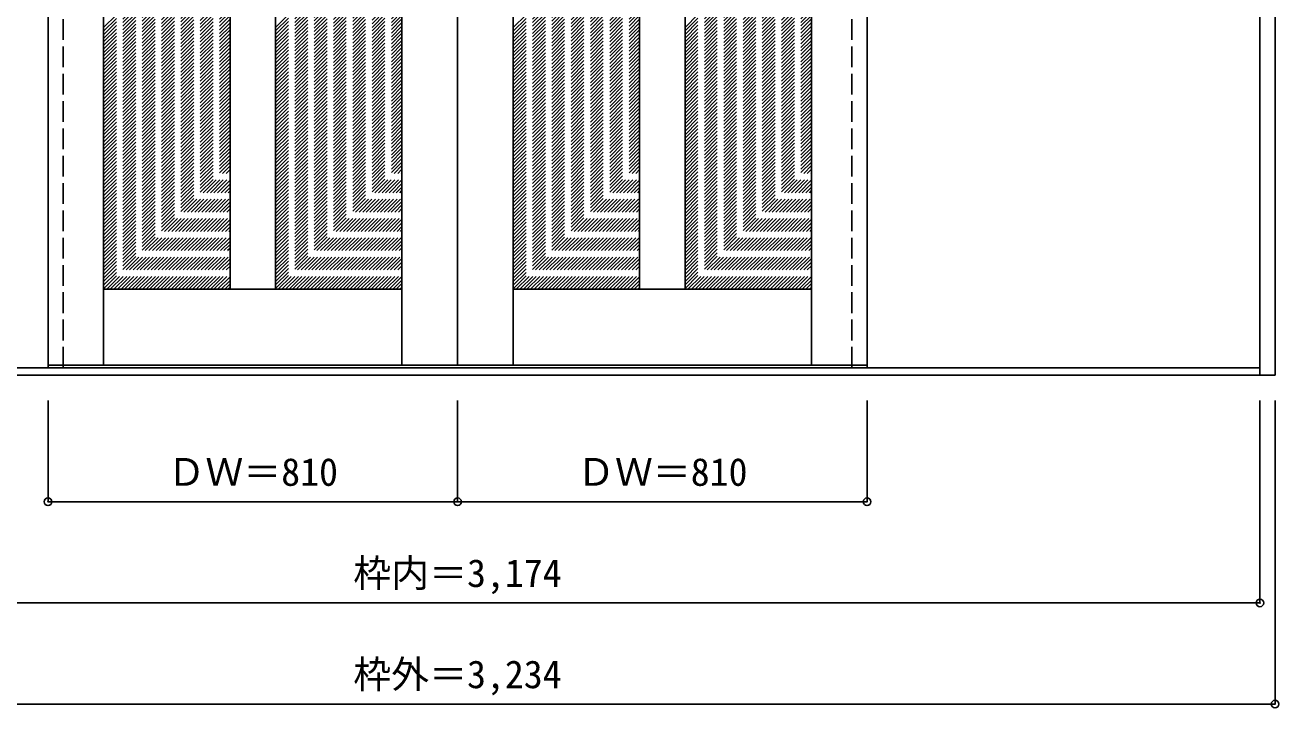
# Model space of a CAD drawing. Units: millimetres, scale not verified. Extents: x -2142 to 1644, y -1650 to 1062.
# Drawn here: x -836 to 1644, y -1650 to -300 of the extents above; entities that cross this region are included whole.
import ezdxf
from ezdxf.enums import TextEntityAlignment as Align

# ---------------------------------------------------------------- set-up
doc = ezdxf.new("R2010")
doc.units = ezdxf.units.MM
doc.header["$LTSCALE"] = 30
doc.header["$PDMODE"] = 32
doc.header["$PDSIZE"] = 15
doc.linetypes.add('DASHED1', pattern=[1.8, 1.2, -0.6])
doc.layers.add('0-0', color=4, linetype='DASHED1')
doc.layers.add('0-1_寸法', color=7, linetype='Continuous')
doc.styles.add('ＭＳ ゴシック', font='')
doc.styles.get('ＭＳ ゴシック').set_extended_font_data('MS Gothic')

msp = doc.modelspace()

# ---------------------------------------------------------------- linework, layer by layer
at = {"layer": '0-0', "color": 3, "linetype": 'Continuous'}
for p, q in [((1606.18, -992.58), (1606.18, 1054.42)), ((1636.18, -992.58), (1636.18, 1054.42)), ((-790.82, -972.58), (-790.82, 1010.42)), ((-680.82, -972.58), (-680.82, 1010.42)), ((-90.82, -972.58), (-90.82, 1010.42)), ((19.18, -972.58), (19.18, 1010.42)), ((129.18, -972.58), (129.18, 1010.42)), ((719.18, -972.58), (719.18, 1010.42)), ((829.18, -972.58), (829.18, 1010.42)), ((-430.82, 875.42), (-430.82, -822.58)), ((-340.82, 875.42), (-340.82, -822.58)), ((379.18, 875.42), (379.18, -822.58)), ((469.18, 875.42), (469.18, -822.58)), ((-680.82, -822.58), (-90.82, -822.58)), ((129.18, -822.58), (719.18, -822.58)), ((1606.18, -977.58), (-1567.82, -977.58)), ((-790.82, -972.58), (19.18, -972.58)), ((829.18, -972.58), (19.18, -972.58)), ((1636.18, -992.58), (-1597.82, -992.58))]:
    msp.add_line(p, q, dxfattribs=at)
at = {"layer": '0-0'}
for p, q in [((-790.82, -977.58), (-790.82, 1018.42)), ((-760.82, -977.58), (-760.82, 1018.42)), ((799.18, -977.58), (799.18, 1018.42)), ((829.18, -977.58), (829.18, 1018.42)), ((-760.82, -972.58), (-760.82, 1010.42)), ((799.18, -972.58), (799.18, 1010.42)), ((-680.82, -305.43), (-430.82, -55.43)), ((-680.82, -312.5), (-430.82, -62.5)), ((-680.82, -319.57), (-430.82, -69.57)), ((-340.82, -304.84), (-90.82, -54.84)), ((-340.82, -311.91), (-90.82, -61.91)), ((-340.82, -318.98), (-90.82, -68.98)), ((129.18, -305.43), (379.18, -55.43)), ((129.18, -312.5), (379.18, -62.5)), ((129.18, -319.57), (379.18, -69.57)), ((469.18, -304.84), (719.18, -54.84)), ((469.18, -311.91), (719.18, -61.91)), ((469.18, -318.98), (719.18, -68.98)), ((-680.82, -326.64), (-430.82, -76.64)), ((-680.82, -333.72), (-430.82, -83.72)), ((-680.82, -340.79), (-430.82, -90.79)), ((-680.82, -347.86), (-430.82, -97.86)), ((-340.82, -326.06), (-90.82, -76.06)), ((-340.82, -333.13), (-90.82, -83.13)), ((-340.82, -340.2), (-90.82, -90.2)), ((-340.82, -347.27), (-90.82, -97.27)), ((129.18, -326.64), (379.18, -76.64)), ((129.18, -333.72), (379.18, -83.72)), ((129.18, -340.79), (379.18, -90.79)), ((129.18, -347.86), (379.18, -97.86)), ((469.18, -326.06), (719.18, -76.06)), ((469.18, -333.13), (719.18, -83.13)), ((469.18, -340.2), (719.18, -90.2)), ((469.18, -347.27), (719.18, -97.27)), ((-680.82, -354.93), (-430.82, -104.93)), ((-680.82, -362), (-430.82, -112)), ((-680.82, -369.07), (-430.82, -119.07)), ((-340.82, -354.34), (-90.82, -104.34)), ((-340.82, -361.41), (-90.82, -111.41)), ((-340.82, -368.48), (-90.82, -118.48)), ((129.18, -354.93), (379.18, -104.93)), ((129.18, -362), (379.18, -112)), ((129.18, -369.07), (379.18, -119.07)), ((469.18, -354.34), (719.18, -104.34)), ((469.18, -361.41), (719.18, -111.41)), ((469.18, -368.48), (719.18, -118.48)), ((-680.82, -376.14), (-430.82, -126.14)), ((-680.82, -383.21), (-430.82, -133.21)), ((-680.82, -390.28), (-430.82, -140.28)), ((-680.82, -397.35), (-430.82, -147.35)), ((-340.82, -375.55), (-90.82, -125.55)), ((-340.82, -382.62), (-90.82, -132.62)), ((-340.82, -389.7), (-90.82, -139.7)), ((-340.82, -396.77), (-90.82, -146.77)), ((129.18, -376.14), (379.18, -126.14)), ((129.18, -383.21), (379.18, -133.21)), ((129.18, -390.28), (379.18, -140.28)), ((129.18, -397.35), (379.18, -147.35)), ((469.18, -375.55), (719.18, -125.55)), ((469.18, -382.62), (719.18, -132.62)), ((469.18, -389.7), (719.18, -139.7)), ((469.18, -396.77), (719.18, -146.77)), ((-680.82, -404.43), (-430.82, -154.43)), ((-680.82, -411.5), (-430.82, -161.5)), ((-680.82, -418.57), (-430.82, -168.57)), ((-340.82, -403.84), (-90.82, -153.84)), ((-340.82, -410.91), (-90.82, -160.91)), ((-340.82, -417.98), (-90.82, -167.98)), ((129.18, -404.43), (379.18, -154.43)), ((129.18, -411.5), (379.18, -161.5)), ((129.18, -418.57), (379.18, -168.57)), ((469.18, -403.84), (719.18, -153.84)), ((469.18, -410.91), (719.18, -160.91)), ((469.18, -417.98), (719.18, -167.98)), ((-680.82, -425.64), (-430.82, -175.64)), ((-680.82, -432.71), (-430.82, -182.71)), ((-680.82, -439.78), (-430.82, -189.78)), ((-680.82, -446.85), (-430.82, -196.85)), ((-340.82, -425.05), (-90.82, -175.05)), ((-340.82, -432.12), (-90.82, -182.12)), ((-340.82, -439.19), (-90.82, -189.19)), ((-340.82, -446.26), (-90.82, -196.26)), ((129.18, -425.64), (379.18, -175.64)), ((129.18, -432.71), (379.18, -182.71)), ((129.18, -439.78), (379.18, -189.78)), ((129.18, -446.85), (379.18, -196.85)), ((469.18, -425.05), (719.18, -175.05)), ((469.18, -432.12), (719.18, -182.12)), ((469.18, -439.19), (719.18, -189.19)), ((469.18, -446.26), (719.18, -196.26)), ((-680.82, -453.92), (-430.82, -203.92)), ((-680.82, -460.99), (-430.82, -210.99)), ((-680.82, -468.07), (-430.82, -218.07)), ((-340.82, -453.33), (-90.82, -203.33)), ((-340.82, -460.41), (-90.82, -210.41)), ((-340.82, -467.48), (-90.82, -217.48)), ((129.18, -453.92), (379.18, -203.92)), ((129.18, -460.99), (379.18, -210.99)), ((129.18, -468.07), (379.18, -218.07)), ((469.18, -453.33), (719.18, -203.33)), ((469.18, -460.41), (719.18, -210.41)), ((469.18, -467.48), (719.18, -217.48)), ((-680.82, -475.14), (-430.82, -225.14)), ((-680.82, -482.21), (-430.82, -232.21)), ((-680.82, -489.28), (-430.82, -239.28)), ((-680.82, -496.35), (-430.82, -246.35)), ((-340.82, -474.55), (-90.82, -224.55)), ((-340.82, -481.62), (-90.82, -231.62)), ((-340.82, -488.69), (-90.82, -238.69)), ((-340.82, -495.76), (-90.82, -245.76)), ((129.18, -475.14), (379.18, -225.14)), ((129.18, -482.21), (379.18, -232.21)), ((129.18, -489.28), (379.18, -239.28)), ((129.18, -496.35), (379.18, -246.35)), ((469.18, -474.55), (719.18, -224.55)), ((469.18, -481.62), (719.18, -231.62)), ((469.18, -488.69), (719.18, -238.69)), ((469.18, -495.76), (719.18, -245.76)), ((-680.82, -503.42), (-430.82, -253.42)), ((-680.82, -510.49), (-430.82, -260.49)), ((-680.82, -517.56), (-430.82, -267.56)), ((-340.82, -502.83), (-90.82, -252.83)), ((-340.82, -509.9), (-90.82, -259.9)), ((-340.82, -516.97), (-90.82, -266.97)), ((129.18, -503.42), (379.18, -253.42)), ((129.18, -510.49), (379.18, -260.49)), ((129.18, -517.56), (379.18, -267.56)), ((469.18, -502.83), (719.18, -252.83)), ((469.18, -509.9), (719.18, -259.9)), ((469.18, -516.97), (719.18, -266.97)), ((-680.82, -524.63), (-430.82, -274.63)), ((-680.82, -531.71), (-430.82, -281.71)), ((-680.82, -538.78), (-430.82, -288.78)), ((-680.82, -545.85), (-430.82, -295.85)), ((-340.82, -524.05), (-90.82, -274.05)), ((-340.82, -531.12), (-90.82, -281.12)), ((-340.82, -538.19), (-90.82, -288.19)), ((-340.82, -545.26), (-90.82, -295.26)), ((129.18, -524.63), (379.18, -274.63)), ((129.18, -531.71), (379.18, -281.71)), ((129.18, -538.78), (379.18, -288.78)), ((129.18, -545.85), (379.18, -295.85)), ((469.18, -524.05), (719.18, -274.05)), ((469.18, -531.12), (719.18, -281.12)), ((469.18, -538.19), (719.18, -288.19)), ((469.18, -545.26), (719.18, -295.26)), ((-680.82, -552.92), (-430.82, -302.92)), ((-680.82, -559.99), (-430.82, -309.99)), ((-680.82, -567.06), (-430.82, -317.06)), ((-340.82, -552.33), (-90.82, -302.33)), ((-340.82, -559.4), (-90.82, -309.4)), ((-340.82, -566.47), (-90.82, -316.47)), ((129.18, -552.92), (379.18, -302.92)), ((129.18, -559.99), (379.18, -309.99)), ((129.18, -567.06), (379.18, -317.06)), ((469.18, -552.33), (719.18, -302.33)), ((469.18, -559.4), (719.18, -309.4)), ((469.18, -566.47), (719.18, -316.47)), ((-680.82, -574.13), (-430.82, -324.13)), ((-680.82, -581.2), (-430.82, -331.2)), ((-680.82, -588.27), (-430.82, -338.27)), ((-680.82, -595.34), (-430.82, -345.34)), ((-340.82, -573.54), (-90.82, -323.54)), ((-340.82, -580.61), (-90.82, -330.61)), ((-340.82, -587.68), (-90.82, -337.68)), ((-340.82, -594.76), (-90.82, -344.76)), ((129.18, -574.13), (379.18, -324.13)), ((129.18, -581.2), (379.18, -331.2)), ((129.18, -588.27), (379.18, -338.27)), ((129.18, -595.34), (379.18, -345.34)), ((469.18, -573.54), (719.18, -323.54)), ((469.18, -580.61), (719.18, -330.61)), ((469.18, -587.68), (719.18, -337.68)), ((469.18, -594.76), (719.18, -344.76)), ((-680.82, -602.42), (-430.82, -352.42)), ((-680.82, -609.49), (-430.82, -359.49)), ((-680.82, -616.56), (-430.82, -366.56)), ((-340.82, -601.83), (-90.82, -351.83)), ((-340.82, -608.9), (-90.82, -358.9)), ((-340.82, -615.97), (-90.82, -365.97)), ((129.18, -602.42), (379.18, -352.42)), ((129.18, -609.49), (379.18, -359.49)), ((129.18, -616.56), (379.18, -366.56)), ((469.18, -601.83), (719.18, -351.83)), ((469.18, -608.9), (719.18, -358.9)), ((469.18, -615.97), (719.18, -365.97)), ((-680.82, -623.63), (-430.82, -373.63)), ((-680.82, -630.7), (-430.82, -380.7)), ((-680.82, -637.77), (-430.82, -387.77)), ((-680.82, -644.84), (-430.82, -394.84)), ((-340.82, -623.04), (-90.82, -373.04)), ((-340.82, -630.11), (-90.82, -380.11)), ((-340.82, -637.18), (-90.82, -387.18)), ((-340.82, -644.25), (-90.82, -394.25)), ((129.18, -623.63), (379.18, -373.63)), ((129.18, -630.7), (379.18, -380.7)), ((129.18, -637.77), (379.18, -387.77)), ((129.18, -644.84), (379.18, -394.84)), ((469.18, -623.04), (719.18, -373.04)), ((469.18, -630.11), (719.18, -380.11)), ((469.18, -637.18), (719.18, -387.18)), ((469.18, -644.25), (719.18, -394.25)), ((-680.82, -651.91), (-430.82, -401.91)), ((-680.82, -658.98), (-430.82, -408.98)), ((-680.82, -666.06), (-430.82, -416.06)), ((-340.82, -651.32), (-90.82, -401.32)), ((-340.82, -658.4), (-90.82, -408.4)), ((-340.82, -665.47), (-90.82, -415.47)), ((129.18, -651.91), (379.18, -401.91)), ((129.18, -658.98), (379.18, -408.98)), ((129.18, -666.06), (379.18, -416.06)), ((469.18, -651.32), (719.18, -401.32)), ((469.18, -658.4), (719.18, -408.4)), ((469.18, -665.47), (719.18, -415.47)), ((-680.82, -673.13), (-430.82, -423.13)), ((-680.82, -680.2), (-430.82, -430.2)), ((-680.82, -687.27), (-430.82, -437.27)), ((-680.82, -694.34), (-430.82, -444.34)), ((-340.82, -672.54), (-90.82, -422.54)), ((-340.82, -679.61), (-90.82, -429.61)), ((-340.82, -686.68), (-90.82, -436.68)), ((-340.82, -693.75), (-90.82, -443.75)), ((129.18, -673.13), (379.18, -423.13)), ((129.18, -680.2), (379.18, -430.2)), ((129.18, -687.27), (379.18, -437.27)), ((129.18, -694.34), (379.18, -444.34)), ((469.18, -672.54), (719.18, -422.54)), ((469.18, -679.61), (719.18, -429.61)), ((469.18, -686.68), (719.18, -436.68)), ((469.18, -693.75), (719.18, -443.75)), ((-680.82, -701.41), (-430.82, -451.41)), ((-680.82, -708.48), (-430.82, -458.48)), ((-680.82, -715.55), (-430.82, -465.55)), ((-340.82, -700.82), (-90.82, -450.82)), ((-340.82, -707.89), (-90.82, -457.89)), ((-340.82, -714.96), (-90.82, -464.96)), ((129.18, -701.41), (379.18, -451.41)), ((129.18, -708.48), (379.18, -458.48)), ((129.18, -715.55), (379.18, -465.55)), ((469.18, -700.82), (719.18, -450.82)), ((469.18, -707.89), (719.18, -457.89)), ((469.18, -714.96), (719.18, -464.96)), ((-680.82, -722.62), (-430.82, -472.62)), ((-680.82, -729.7), (-430.82, -479.7)), ((-680.82, -736.77), (-430.82, -486.77)), ((-680.82, -743.84), (-430.82, -493.84)), ((-340.82, -722.04), (-90.82, -472.04)), ((-340.82, -729.11), (-90.82, -479.11)), ((-340.82, -736.18), (-90.82, -486.18)), ((-340.82, -743.25), (-90.82, -493.25)), ((129.18, -722.62), (379.18, -472.62)), ((129.18, -729.7), (379.18, -479.7)), ((129.18, -736.77), (379.18, -486.77)), ((129.18, -743.84), (379.18, -493.84)), ((469.18, -722.04), (719.18, -472.04)), ((469.18, -729.11), (719.18, -479.11)), ((469.18, -736.18), (719.18, -486.18)), ((469.18, -743.25), (719.18, -493.25)), ((-680.82, -750.91), (-430.82, -500.91)), ((-680.82, -757.98), (-430.82, -507.98)), ((-680.82, -765.05), (-430.82, -515.05)), ((-340.82, -750.32), (-90.82, -500.32)), ((-340.82, -757.39), (-90.82, -507.39)), ((-340.82, -764.46), (-90.82, -514.46)), ((129.18, -750.91), (379.18, -500.91)), ((129.18, -757.98), (379.18, -507.98)), ((129.18, -765.05), (379.18, -515.05)), ((469.18, -750.32), (719.18, -500.32)), ((469.18, -757.39), (719.18, -507.39)), ((469.18, -764.46), (719.18, -514.46)), ((-680.82, -772.12), (-430.82, -522.12)), ((-680.82, -779.19), (-430.82, -529.19)), ((-680.82, -786.26), (-430.82, -536.26)), ((-680.82, -793.33), (-430.82, -543.33)), ((-340.82, -771.53), (-90.82, -521.53)), ((-340.82, -778.6), (-90.82, -528.6)), ((-340.82, -785.67), (-90.82, -535.67)), ((-340.82, -792.75), (-90.82, -542.75)), ((129.18, -772.12), (379.18, -522.12)), ((129.18, -779.19), (379.18, -529.19)), ((129.18, -786.26), (379.18, -536.26)), ((129.18, -793.33), (379.18, -543.33)), ((469.18, -771.53), (719.18, -521.53)), ((469.18, -778.6), (719.18, -528.6)), ((469.18, -785.67), (719.18, -535.67)), ((469.18, -792.75), (719.18, -542.75)), ((-680.82, -800.41), (-430.82, -550.41)), ((-680.82, -807.48), (-430.82, -557.48)), ((-680.82, -814.55), (-430.82, -564.55)), ((-340.82, -799.82), (-90.82, -549.82)), ((-340.82, -806.89), (-90.82, -556.89)), ((-340.82, -813.96), (-90.82, -563.96)), ((129.18, -800.41), (379.18, -550.41)), ((129.18, -807.48), (379.18, -557.48)), ((129.18, -814.55), (379.18, -564.55)), ((469.18, -799.82), (719.18, -549.82)), ((469.18, -806.89), (719.18, -556.89)), ((469.18, -813.96), (719.18, -563.96)), ((-680.82, -821.62), (-430.82, -571.62)), ((-674.71, -822.58), (-430.82, -578.69)), ((-667.64, -822.58), (-430.82, -585.76)), ((-660.57, -822.58), (-430.82, -592.83)), ((-340.82, -821.03), (-90.82, -571.03)), ((-335.3, -822.58), (-90.82, -578.1)), ((-328.23, -822.58), (-90.82, -585.17)), ((-321.16, -822.58), (-90.82, -592.24)), ((129.18, -821.62), (379.18, -571.62)), ((135.29, -822.58), (379.18, -578.69)), ((142.36, -822.58), (379.18, -585.76)), ((149.43, -822.58), (379.18, -592.83)), ((469.18, -821.03), (719.18, -571.03)), ((474.7, -822.58), (719.18, -578.1)), ((481.77, -822.58), (719.18, -585.17)), ((488.84, -822.58), (719.18, -592.24)), ((-653.5, -822.58), (-430.82, -599.9)), ((-646.43, -822.58), (-430.82, -606.97)), ((-639.36, -822.58), (-430.82, -614.05)), ((-314.09, -822.58), (-90.82, -599.31)), ((-307.02, -822.58), (-90.82, -606.39)), ((-299.95, -822.58), (-90.82, -613.46)), ((156.5, -822.58), (379.18, -599.9)), ((163.57, -822.58), (379.18, -606.97)), ((170.64, -822.58), (379.18, -614.05)), ((495.91, -822.58), (719.18, -599.31)), ((502.98, -822.58), (719.18, -606.39)), ((510.05, -822.58), (719.18, -613.46)), ((-632.29, -822.58), (-430.82, -621.12)), ((-625.21, -822.58), (-430.82, -628.19)), ((-618.14, -822.58), (-430.82, -635.26)), ((-611.07, -822.58), (-430.82, -642.33)), ((-292.87, -822.58), (-90.82, -620.53)), ((-285.8, -822.58), (-90.82, -627.6)), ((-278.73, -822.58), (-90.82, -634.67)), ((-271.66, -822.58), (-90.82, -641.74)), ((177.71, -822.58), (379.18, -621.12)), ((184.79, -822.58), (379.18, -628.19)), ((191.86, -822.58), (379.18, -635.26)), ((198.93, -822.58), (379.18, -642.33)), ((517.13, -822.58), (719.18, -620.53)), ((524.2, -822.58), (719.18, -627.6)), ((531.27, -822.58), (719.18, -634.67)), ((538.34, -822.58), (719.18, -641.74)), ((-604, -822.58), (-430.82, -649.4)), ((-596.93, -822.58), (-430.82, -656.47)), ((-589.86, -822.58), (-430.82, -663.54)), ((-264.59, -822.58), (-90.82, -648.81)), ((-257.52, -822.58), (-90.82, -655.88)), ((-250.45, -822.58), (-90.82, -662.95)), ((206, -822.58), (379.18, -649.4)), ((213.07, -822.58), (379.18, -656.47)), ((220.14, -822.58), (379.18, -663.54)), ((545.41, -822.58), (719.18, -648.81)), ((552.48, -822.58), (719.18, -655.88)), ((559.55, -822.58), (719.18, -662.95)), ((-582.79, -822.58), (-430.82, -670.61)), ((-575.72, -822.58), (-430.82, -677.68)), ((-568.65, -822.58), (-430.82, -684.76)), ((-561.57, -822.58), (-430.82, -691.83)), ((-243.38, -822.58), (-90.82, -670.03)), ((-236.31, -822.58), (-90.82, -677.1)), ((-229.23, -822.58), (-90.82, -684.17)), ((-222.16, -822.58), (-90.82, -691.24)), ((227.21, -822.58), (379.18, -670.61)), ((234.28, -822.58), (379.18, -677.68)), ((241.35, -822.58), (379.18, -684.76)), ((248.43, -822.58), (379.18, -691.83)), ((566.62, -822.58), (719.18, -670.03)), ((573.69, -822.58), (719.18, -677.1)), ((580.77, -822.58), (719.18, -684.17)), ((587.84, -822.58), (719.18, -691.24)), ((-554.5, -822.58), (-430.82, -698.9)), ((-547.43, -822.58), (-430.82, -705.97)), ((-540.36, -822.58), (-430.82, -713.04)), ((-215.09, -822.58), (-90.82, -698.31)), ((-208.02, -822.58), (-90.82, -705.38)), ((-200.95, -822.58), (-90.82, -712.45)), ((255.5, -822.58), (379.18, -698.9)), ((262.57, -822.58), (379.18, -705.97)), ((269.64, -822.58), (379.18, -713.04)), ((594.91, -822.58), (719.18, -698.31)), ((601.98, -822.58), (719.18, -705.38)), ((609.05, -822.58), (719.18, -712.45)), ((-533.29, -822.58), (-430.82, -720.11)), ((-526.22, -822.58), (-430.82, -727.18)), ((-519.15, -822.58), (-430.82, -734.25)), ((-512.08, -822.58), (-430.82, -741.32)), ((-193.88, -822.58), (-90.82, -719.52)), ((-186.81, -822.58), (-90.82, -726.59)), ((-179.74, -822.58), (-90.82, -733.66)), ((-172.67, -822.58), (-90.82, -740.74)), ((276.71, -822.58), (379.18, -720.11)), ((283.78, -822.58), (379.18, -727.18)), ((290.85, -822.58), (379.18, -734.25)), ((297.92, -822.58), (379.18, -741.32)), ((616.12, -822.58), (719.18, -719.52)), ((623.19, -822.58), (719.18, -726.59)), ((630.26, -822.58), (719.18, -733.66)), ((637.33, -822.58), (719.18, -740.74)), ((-505.01, -822.58), (-430.82, -748.4)), ((-497.93, -822.58), (-430.82, -755.47)), ((-490.86, -822.58), (-430.82, -762.54)), ((-165.59, -822.58), (-90.82, -747.81)), ((-158.52, -822.58), (-90.82, -754.88)), ((-151.45, -822.58), (-90.82, -761.95)), ((304.99, -822.58), (379.18, -748.4)), ((312.07, -822.58), (379.18, -755.47)), ((319.14, -822.58), (379.18, -762.54)), ((644.41, -822.58), (719.18, -747.81)), ((651.48, -822.58), (719.18, -754.88)), ((658.55, -822.58), (719.18, -761.95)), ((-483.79, -822.58), (-430.82, -769.61)), ((-476.72, -822.58), (-430.82, -776.68)), ((-469.65, -822.58), (-430.82, -783.75)), ((-462.58, -822.58), (-430.82, -790.82)), ((-144.38, -822.58), (-90.82, -769.02)), ((-137.31, -822.58), (-90.82, -776.09)), ((-130.24, -822.58), (-90.82, -783.16)), ((-123.17, -822.58), (-90.82, -790.23)), ((326.21, -822.58), (379.18, -769.61)), ((333.28, -822.58), (379.18, -776.68)), ((340.35, -822.58), (379.18, -783.75)), ((347.42, -822.58), (379.18, -790.82)), ((665.62, -822.58), (719.18, -769.02)), ((672.69, -822.58), (719.18, -776.09)), ((679.76, -822.58), (719.18, -783.16)), ((686.83, -822.58), (719.18, -790.23)), ((-455.51, -822.58), (-430.82, -797.89)), ((-448.44, -822.58), (-430.82, -804.96)), ((-441.37, -822.58), (-430.82, -812.04)), ((-116.1, -822.58), (-90.82, -797.3)), ((-109.03, -822.58), (-90.82, -804.38)), ((-101.96, -822.58), (-90.82, -811.45)), ((354.49, -822.58), (379.18, -797.89)), ((361.56, -822.58), (379.18, -804.96)), ((368.63, -822.58), (379.18, -812.04)), ((693.9, -822.58), (719.18, -797.3)), ((700.97, -822.58), (719.18, -804.38)), ((708.04, -822.58), (719.18, -811.45)), ((-434.3, -822.58), (-430.82, -819.11)), ((-94.88, -822.58), (-90.82, -818.52)), ((375.7, -822.58), (379.18, -819.11)), ((715.12, -822.58), (719.18, -818.52))]:
    msp.add_line(p, q, dxfattribs=at)
at = {"layer": '0-1_寸法', "color": 4}
for p, q in [((-790.82, -1242.58), (-790.82, -1042.58)), ((19.18, -1242.58), (19.18, -1042.58)), ((829.18, -1242.58), (829.18, -1042.58)), ((-790.82, -1242.58), (829.18, -1242.58))]:
    msp.add_line(p, q, dxfattribs=at)
for points in [[(-1597.82, -1642.58), (1636.18, -1642.58), (1636.18, -1042.58)], [(-1567.82, -1442.58), (1606.18, -1442.58), (1606.18, -1042.58)]]:
    msp.add_lwpolyline(points, dxfattribs=at)
at = {"layer": '0-1_寸法'}
for p in [(-790.82, -1242.58), (19.18, -1242.58), (829.18, -1242.58), (1606.18, -1442.58), (1636.18, -1642.58)]:
    msp.add_point(p, dxfattribs=at)

# ---------------------------------------------------------------- texts
at = {"layer": '0-1_寸法', "style": 'ＭＳ ゴシック'}
for s, p in [('ＤＷ＝810', (-554.57, -1227.58)), ('ＤＷ＝810', (255.43, -1227.58)), ('枠内＝3,174', (-187.07, -1427.58)), ('枠外＝3,234', (-187.07, -1627.58))]:
    msp.add_text(s, height=54.99, dxfattribs=at).set_placement(p, align=Align.BOTTOM_LEFT)

doc.saveas('drawing.dxf')
